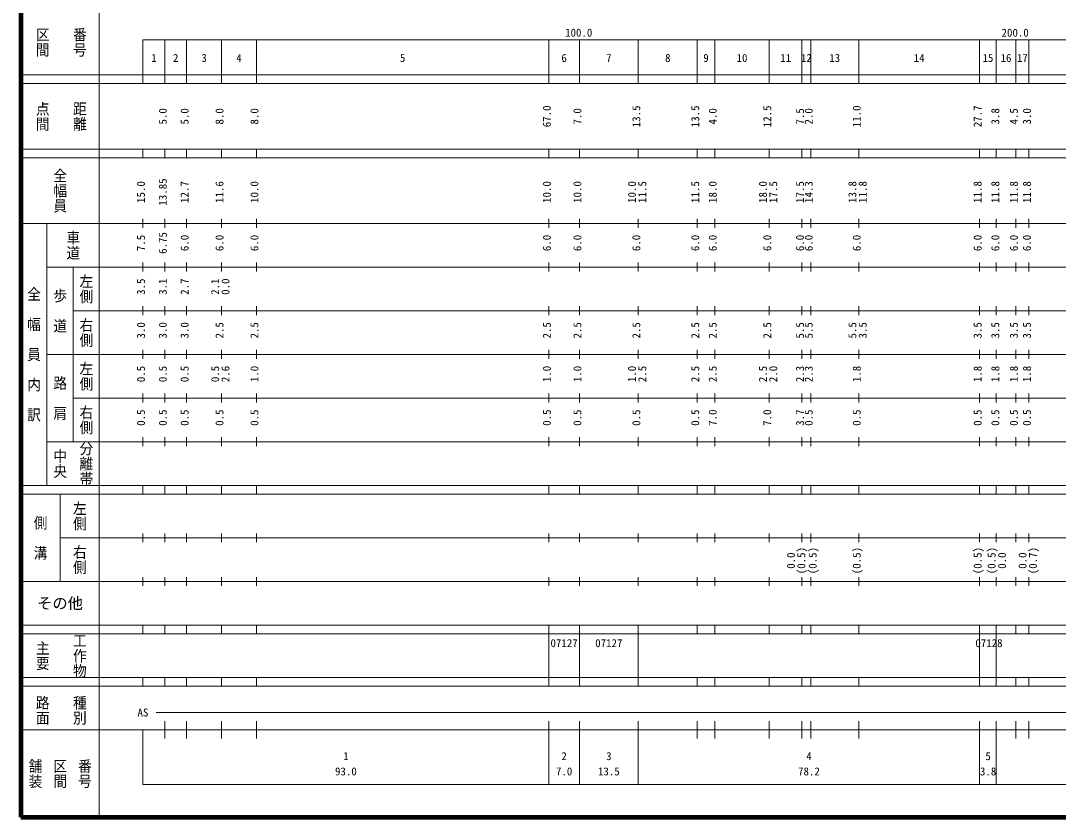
# Model space of a CAD drawing. Units: millimetres on the paper, enlarged 1000 times. Extents: x 40000 to 680000, y 20000 to 380000.
# Drawn here: x 40000 to 277715, y 20000 to 202388 of the extents above; entities that cross this region are included whole.
import ezdxf
from ezdxf.enums import TextEntityAlignment as Align

# ---------------------------------------------------------------- set-up
doc = ezdxf.new("R2010")
doc.units = ezdxf.units.MM
doc.header["$LTSCALE"] = 1000
doc.layers.add('M-TTL', color=2, linetype='Continuous', lineweight=140)
doc.layers.add('M-TTL-BAND', color=7, linetype='Continuous', lineweight=13)
doc.styles.add('@ＭＳ ゴシック', font='')
doc.styles.add('ＭＳ ゴシック', font='')
doc.styles.get('@ＭＳ ゴシック').set_extended_font_data('@MS Gothic')
doc.styles.get('ＭＳ ゴシック').set_extended_font_data('MS Gothic')

msp = doc.modelspace()

# ---------------------------------------------------------------- linework, layer by layer
at = {"layer": 'M-TTL'}
for p, q in [((40000, 380000), (40000, 20000)), ((40000, 20000), (680000, 20000))]:
    msp.add_line(p, q, dxfattribs=at)
at = {"layer": 'M-TTL-BAND'}
for p, q in [((58000, 370000), (58000, 20000)), ((68000, 198000), (579000, 198000)), ((68000, 198000), (68000, 188000)), ((73000, 188000), (73000, 198000)), ((78000, 188000), (78000, 198000)), ((86000, 188000), (86000, 198000)), ((94000, 188000), (94000, 198000)), ((161000, 188000), (161000, 198000)), ((168000, 188000), (168000, 198000)), ((181500, 188000), (181500, 198000)), ((195000, 188000), (195000, 198000)), ((199000, 188000), (199000, 198000)), ((211500, 188000), (211500, 198000)), ((219000, 188000), (219000, 198000)), ((221000, 188000), (221000, 198000)), ((232000, 188000), (232000, 198000)), ((259700, 188000), (259700, 198000)), ((263500, 188000), (263500, 198000)), ((268000, 188000), (268000, 198000)), ((271000, 188000), (271000, 198000)), ((40000, 190000), (579000, 190000)), ((40000, 188000), (579000, 188000)), ((40000, 173000), (579000, 173000)), ((68000, 171000), (68000, 173000)), ((73000, 171000), (73000, 173000)), ((78000, 171000), (78000, 173000)), ((86000, 171000), (86000, 173000)), ((94000, 171000), (94000, 173000)), ((161000, 171000), (161000, 173000)), ((168000, 171000), (168000, 173000)), ((181500, 171000), (181500, 173000)), ((195000, 171000), (195000, 173000)), ((199000, 171000), (199000, 173000)), ((211500, 171000), (211500, 173000)), ((219000, 171000), (219000, 173000)), ((221000, 171000), (221000, 173000)), ((232000, 171000), (232000, 173000)), ((259700, 171000), (259700, 173000)), ((263500, 171000), (263500, 173000)), ((268000, 171000), (268000, 173000)), ((271000, 171000), (271000, 173000)), ((40000, 171000), (579000, 171000)), ((68000, 155000), (68000, 157000)), ((73000, 155000), (73000, 157000)), ((78000, 155000), (78000, 157000)), ((86000, 155000), (86000, 157000)), ((94000, 155000), (94000, 157000)), ((161000, 155000), (161000, 157000)), ((168000, 155000), (168000, 157000)), ((181500, 155000), (181500, 157000)), ((195000, 155000), (195000, 157000)), ((199000, 155000), (199000, 157000)), ((211500, 155000), (211500, 157000)), ((219000, 155000), (219000, 157000)), ((221000, 155000), (221000, 157000)), ((232000, 155000), (232000, 157000)), ((259700, 155000), (259700, 157000)), ((263500, 155000), (263500, 157000)), ((268000, 155000), (268000, 157000)), ((271000, 155000), (271000, 157000)), ((40000, 156000), (579000, 156000)), ((46000, 96000), (46000, 156000)), ((46000, 146000), (579000, 146000)), ((52000, 146000), (52000, 106000)), ((68000, 145000), (68000, 147000)), ((73000, 145000), (73000, 147000)), ((78000, 145000), (78000, 147000)), ((86000, 145000), (86000, 147000)), ((94000, 145000), (94000, 147000)), ((161000, 145000), (161000, 147000)), ((168000, 145000), (168000, 147000)), ((181500, 145000), (181500, 147000)), ((195000, 145000), (195000, 147000)), ((199000, 145000), (199000, 147000)), ((211500, 145000), (211500, 147000)), ((219000, 145000), (219000, 147000)), ((221000, 145000), (221000, 147000)), ((232000, 145000), (232000, 147000)), ((259700, 145000), (259700, 147000)), ((263500, 145000), (263500, 147000)), ((268000, 145000), (268000, 147000)), ((271000, 145000), (271000, 147000)), ((52000, 136000), (579000, 136000)), ((68000, 135000), (68000, 137000)), ((73000, 135000), (73000, 137000)), ((78000, 135000), (78000, 137000)), ((86000, 135000), (86000, 137000)), ((94000, 135000), (94000, 137000)), ((161000, 135000), (161000, 137000)), ((168000, 135000), (168000, 137000)), ((181500, 135000), (181500, 137000)), ((195000, 135000), (195000, 137000)), ((199000, 135000), (199000, 137000)), ((211500, 135000), (211500, 137000)), ((219000, 135000), (219000, 137000)), ((221000, 135000), (221000, 137000)), ((232000, 135000), (232000, 137000)), ((259700, 135000), (259700, 137000)), ((263500, 135000), (263500, 137000)), ((268000, 135000), (268000, 137000)), ((271000, 135000), (271000, 137000)), ((46000, 126000), (579000, 126000)), ((68000, 125000), (68000, 127000)), ((73000, 125000), (73000, 127000)), ((78000, 125000), (78000, 127000)), ((86000, 125000), (86000, 127000)), ((94000, 125000), (94000, 127000)), ((161000, 125000), (161000, 127000)), ((168000, 125000), (168000, 127000)), ((181500, 125000), (181500, 127000)), ((195000, 125000), (195000, 127000)), ((199000, 125000), (199000, 127000)), ((211500, 125000), (211500, 127000)), ((219000, 125000), (219000, 127000)), ((221000, 125000), (221000, 127000)), ((232000, 125000), (232000, 127000)), ((259700, 125000), (259700, 127000)), ((263500, 125000), (263500, 127000)), ((268000, 125000), (268000, 127000)), ((271000, 125000), (271000, 127000)), ((68000, 115000), (68000, 117000)), ((73000, 115000), (73000, 117000)), ((78000, 115000), (78000, 117000)), ((86000, 115000), (86000, 117000)), ((94000, 115000), (94000, 117000)), ((161000, 115000), (161000, 117000)), ((168000, 115000), (168000, 117000)), ((181500, 115000), (181500, 117000)), ((195000, 115000), (195000, 117000)), ((199000, 115000), (199000, 117000)), ((211500, 115000), (211500, 117000)), ((219000, 115000), (219000, 117000)), ((221000, 115000), (221000, 117000)), ((232000, 115000), (232000, 117000)), ((259700, 115000), (259700, 117000)), ((263500, 115000), (263500, 117000)), ((268000, 115000), (268000, 117000)), ((271000, 115000), (271000, 117000)), ((52000, 116000), (579000, 116000)), ((68000, 105000), (68000, 107000)), ((73000, 105000), (73000, 107000)), ((78000, 105000), (78000, 107000)), ((86000, 105000), (86000, 107000)), ((94000, 105000), (94000, 107000)), ((161000, 105000), (161000, 107000)), ((168000, 105000), (168000, 107000)), ((181500, 105000), (181500, 107000)), ((195000, 105000), (195000, 107000)), ((199000, 105000), (199000, 107000)), ((211500, 105000), (211500, 107000)), ((219000, 105000), (219000, 107000)), ((221000, 105000), (221000, 107000)), ((232000, 105000), (232000, 107000)), ((259700, 105000), (259700, 107000)), ((263500, 105000), (263500, 107000)), ((268000, 105000), (268000, 107000)), ((271000, 105000), (271000, 107000)), ((46000, 106000), (579000, 106000)), ((40000, 96000), (579000, 96000)), ((68000, 94000), (68000, 96000)), ((73000, 94000), (73000, 96000)), ((78000, 94000), (78000, 96000)), ((86000, 94000), (86000, 96000)), ((94000, 94000), (94000, 96000)), ((161000, 94000), (161000, 96000)), ((168000, 94000), (168000, 96000)), ((181500, 94000), (181500, 96000)), ((195000, 94000), (195000, 96000)), ((199000, 94000), (199000, 96000)), ((211500, 94000), (211500, 96000)), ((219000, 94000), (219000, 96000)), ((221000, 94000), (221000, 96000)), ((232000, 94000), (232000, 96000)), ((259700, 94000), (259700, 96000)), ((263500, 94000), (263500, 96000)), ((268000, 94000), (268000, 96000)), ((271000, 94000), (271000, 96000)), ((40000, 94000), (579000, 94000)), ((49000, 94000), (49000, 74000)), ((49000, 84000), (579000, 84000)), ((68000, 83000), (68000, 85000)), ((73000, 83000), (73000, 85000)), ((78000, 83000), (78000, 85000)), ((86000, 83000), (86000, 85000)), ((94000, 83000), (94000, 85000)), ((161000, 83000), (161000, 85000)), ((168000, 83000), (168000, 85000)), ((181500, 83000), (181500, 85000)), ((195000, 83000), (195000, 85000)), ((199000, 83000), (199000, 85000)), ((211500, 83000), (211500, 85000)), ((219000, 83000), (219000, 85000)), ((221000, 83000), (221000, 85000)), ((232000, 83000), (232000, 85000)), ((259700, 83000), (259700, 85000)), ((263500, 83000), (263500, 85000)), ((268000, 83000), (268000, 85000)), ((271000, 83000), (271000, 85000)), ((40000, 74000), (579000, 74000)), ((68000, 73000), (68000, 75000)), ((73000, 73000), (73000, 75000)), ((78000, 73000), (78000, 75000)), ((86000, 73000), (86000, 75000)), ((94000, 73000), (94000, 75000)), ((161000, 73000), (161000, 75000)), ((168000, 73000), (168000, 75000)), ((181500, 73000), (181500, 75000)), ((195000, 73000), (195000, 75000)), ((199000, 73000), (199000, 75000)), ((211500, 73000), (211500, 75000)), ((219000, 73000), (219000, 75000)), ((221000, 73000), (221000, 75000)), ((232000, 73000), (232000, 75000)), ((259700, 73000), (259700, 75000)), ((263500, 73000), (263500, 75000)), ((268000, 73000), (268000, 75000)), ((271000, 73000), (271000, 75000)), ((40000, 64000), (579000, 64000)), ((40000, 62000), (579000, 62000)), ((68000, 62000), (68000, 64000)), ((73000, 62000), (73000, 64000)), ((78000, 62000), (78000, 64000)), ((86000, 62000), (86000, 64000)), ((94000, 62000), (94000, 64000)), ((161000, 62000), (161000, 64000)), ((161000, 52000), (161000, 62000)), ((168000, 62000), (168000, 64000)), ((168000, 52000), (168000, 62000)), ((168000, 52000), (168000, 62000)), ((181500, 62000), (181500, 64000)), ((181500, 52000), (181500, 62000)), ((195000, 62000), (195000, 64000)), ((199000, 62000), (199000, 64000)), ((211500, 62000), (211500, 64000)), ((219000, 62000), (219000, 64000)), ((221000, 62000), (221000, 64000)), ((232000, 62000), (232000, 64000)), ((259700, 62000), (259700, 64000)), ((259700, 52000), (259700, 62000)), ((263500, 62000), (263500, 64000)), ((263500, 52000), (263500, 62000)), ((268000, 62000), (268000, 64000)), ((271000, 62000), (271000, 64000)), ((40000, 52000), (579000, 52000)), ((40000, 50000), (579000, 50000)), ((68000, 50000), (68000, 52000)), ((73000, 50000), (73000, 52000)), ((78000, 50000), (78000, 52000)), ((86000, 50000), (86000, 52000)), ((94000, 50000), (94000, 52000)), ((161000, 50000), (161000, 52000)), ((168000, 50000), (168000, 52000)), ((181500, 50000), (181500, 52000)), ((195000, 50000), (195000, 52000)), ((199000, 50000), (199000, 52000)), ((211500, 50000), (211500, 52000)), ((219000, 50000), (219000, 52000)), ((221000, 50000), (221000, 52000)), ((232000, 50000), (232000, 52000)), ((259700, 50000), (259700, 52000)), ((263500, 50000), (263500, 52000)), ((268000, 50000), (268000, 52000)), ((271000, 50000), (271000, 52000)), ((71000, 44000), (465000, 44000)), ((73000, 38000), (73000, 42000)), ((78000, 38000), (78000, 42000)), ((86000, 38000), (86000, 42000)), ((94000, 38000), (94000, 42000)), ((161000, 27500), (161000, 42000)), ((168000, 27500), (168000, 42000)), ((181500, 27500), (181500, 42000)), ((195000, 38000), (195000, 42000)), ((199000, 38000), (199000, 42000)), ((211500, 38000), (211500, 42000)), ((219000, 38000), (219000, 42000)), ((221000, 38000), (221000, 42000)), ((232000, 38000), (232000, 42000)), ((259700, 27500), (259700, 42000)), ((263500, 27500), (263500, 42000)), ((268000, 38000), (268000, 42000)), ((271000, 38000), (271000, 42000)), ((40000, 40000), (579000, 40000)), ((68000, 40000), (68000, 27500)), ((68000, 27500), (579000, 27500))]:
    msp.add_line(p, q, dxfattribs=at)

# ---------------------------------------------------------------- texts
at = {"layer": 'M-TTL-BAND', "style": '@ＭＳ ゴシック', "width": 1.1}
for s, p in [('区間', (45000, 197500)), ('番号', (53500, 197500)), ('点間', (45000, 180500)), ('距離', (53500, 180500)), ('全幅員', (49000, 163500)), ('車道', (52000, 151000)), ('左側', (55000, 141000)), ('全\u3000幅\u3000員\u3000内\u3000訳', (43000, 126000)), ('歩\u3000道', (49000, 136000)), ('右側', (55000, 131000)), ('左側', (55000, 121000)), ('路\u3000肩', (49000, 116000)), ('右側', (55000, 111000)), ('分離帯', (55000, 101000)), ('中央', (49000, 101000)), ('左側', (53500, 89000)), ('側\u3000溝', (44500, 84000)), ('右側', (53500, 79000)), ('主要', (45000, 57000)), ('工作物', (53500, 57000)), ('路面', (45000, 44500)), ('種別', (53500, 44500)), ('舗装', (43333, 30000)), ('区間', (49000, 30000)), ('番号', (54667, 30000))]:
    msp.add_text(s, height=2303, rotation=270, dxfattribs=at).set_placement(p, align=Align.MIDDLE_CENTER)
at = {"layer": 'M-TTL-BAND', "style": 'ＭＳ ゴシック'}
for s, p in [('100.0', (167844, 198195)), ('200.0', (267844, 198195)), ('1', (70500, 192405)), ('2', (75500, 192405)), ('3', (82000, 192405)), ('4', (90000, 192405)), ('5', (127500, 192405)), ('6', (164500, 192405)), ('7', (174750, 192405)), ('8', (188250, 192405)), ('9', (197000, 192405)), ('10', (205250, 192405)), ('11', (215250, 192405)), ('12', (220000, 192405)), ('13', (226500, 192405)), ('14', (245850, 192405)), ('15', (261600, 192405)), ('16', (265750, 192405)), ('17', (269500, 192405)), ('AS', (68000, 42500)), ('1', (114500, 32523)), ('2', (164500, 32523)), ('3', (174750, 32523)), ('4', (220600, 32523)), ('5', (261648, 32523)), ('93.0', (114500, 29033)), ('7.0', (164500, 29033)), ('13.5', (174750, 29033)), ('78.2', (220600, 29033)), ('3.8', (261648, 29033))]:
    msp.add_text(s, height=1833, dxfattribs=at).set_placement(p, align=Align.BOTTOM_CENTER)
for s, p in [('5.0', (74000, 180500)), ('5.0', (79000, 180500)), ('8.0', (87000, 180500)), ('8.0', (95000, 180500)), ('67.0', (162000, 180500)), ('7.0', (169000, 180500)), ('13.5', (182500, 180500)), ('13.5', (196000, 180500)), ('4.0', (200000, 180500)), ('12.5', (212500, 180500)), ('7.5', (220000, 180500)), ('2.0', (222000, 180500)), ('11.0', (233000, 180500)), ('27.7', (260700, 180500)), ('3.8', (264750, 180500)), ('4.5', (269000, 180500)), ('3.0', (272000, 180500)), ('15.0', (69000, 163174)), ('13.85', (74000, 163174)), ('12.7', (79000, 163174)), ('11.6', (87000, 163174)), ('10.0', (95000, 163174)), ('10.0', (162000, 163174)), ('10.0', (169000, 163174)), ('10.0', (181500, 163174)), ('11.5', (183870, 163174)), ('11.5', (196000, 163174)), ('18.0', (200000, 163174)), ('18.0', (211500, 163174)), ('17.5', (213870, 163174)), ('17.5', (220000, 163174)), ('14.3', (222000, 163174)), ('13.8', (232000, 163174)), ('11.8', (234370, 163174)), ('11.8', (260700, 163174)), ('11.8', (264750, 163174)), ('11.8', (269000, 163174)), ('11.8', (272000, 163174)), ('7.5', (69000, 151500)), ('6.75', (74000, 151500)), ('6.0', (79000, 151500)), ('6.0', (87000, 151500)), ('6.0', (95000, 151500)), ('6.0', (162000, 151500)), ('6.0', (169000, 151500)), ('6.0', (182500, 151500)), ('6.0', (196000, 151500)), ('6.0', (200000, 151500)), ('6.0', (212500, 151500)), ('6.0', (220000, 151500)), ('6.0', (222000, 151500)), ('6.0', (233000, 151500)), ('6.0', (260700, 151500)), ('6.0', (264750, 151500)), ('6.0', (269000, 151500)), ('6.0', (272000, 151500)), ('3.5', (69000, 141500)), ('3.1', (74000, 141500)), ('2.7', (79000, 141500)), ('2.1', (86000, 141500)), ('0.0', (88370, 141500)), ('3.0', (69000, 131500)), ('3.0', (74000, 131500)), ('3.0', (79000, 131500)), ('2.5', (87000, 131500)), ('2.5', (95000, 131500)), ('2.5', (162000, 131500)), ('2.5', (169000, 131500)), ('2.5', (182500, 131500)), ('2.5', (196000, 131500)), ('2.5', (200000, 131500)), ('2.5', (212500, 131500)), ('5.5', (220000, 131500)), ('5.5', (222000, 131500)), ('5.5', (232000, 131500)), ('3.5', (234370, 131500)), ('3.5', (260700, 131500)), ('3.5', (264750, 131500)), ('3.5', (269000, 131500)), ('3.5', (272000, 131500)), ('0.5', (69000, 121500)), ('0.5', (74000, 121500)), ('0.5', (79000, 121500)), ('0.5', (86000, 121500)), ('2.6', (88370, 121500)), ('1.0', (95000, 121500)), ('1.0', (162000, 121500)), ('1.0', (169000, 121500)), ('1.0', (181500, 121500)), ('2.5', (183870, 121500)), ('2.5', (196000, 121500)), ('2.5', (200000, 121500)), ('2.5', (211500, 121500)), ('2.0', (213870, 121500)), ('2.3', (220000, 121500)), ('2.3', (222000, 121500)), ('1.8', (233000, 121500)), ('1.8', (260700, 121500)), ('1.8', (264750, 121500)), ('1.8', (269000, 121500)), ('1.8', (272000, 121500)), ('0.5', (69000, 111500)), ('0.5', (74000, 111500)), ('0.5', (79000, 111500)), ('0.5', (87000, 111500)), ('0.5', (95000, 111500)), ('0.5', (162000, 111500)), ('0.5', (169000, 111500)), ('0.5', (182500, 111500)), ('0.5', (196000, 111500)), ('7.0', (200000, 111500)), ('7.0', (212500, 111500)), ('3.7', (220000, 111500)), ('0.5', (222000, 111500)), ('0.5', (233000, 111500)), ('0.5', (260700, 111500)), ('0.5', (264750, 111500)), ('0.5', (269000, 111500)), ('0.5', (272000, 111500)), ('(0.5)', (220293, 78764)), ('(0.5)', (222900, 78764)), ('(0.5)', (233000, 78764)), ('(0.5)', (260700, 78764)), ('(0.5)', (263894, 78764)), ('(0.7)', (273370, 78764)), ('0.0', (217923, 78764)), ('0.0', (266294, 78764)), ('0.0', (271000, 78764))]:
    msp.add_text(s, height=1833, rotation=90, dxfattribs=at).set_placement(p, align=Align.BOTTOM_CENTER)
msp.add_text('その他', height=2566, dxfattribs=at).set_placement((49000, 69000), align=Align.MIDDLE_CENTER)
for s, p in [('07127', (161375, 58405)), ('07127', (171625, 58405)), ('07128', (258725, 58405))]:
    msp.add_text(s, height=1833, dxfattribs=at).set_placement(p, align=Align.BOTTOM_LEFT)

doc.saveas('drawing.dxf')
